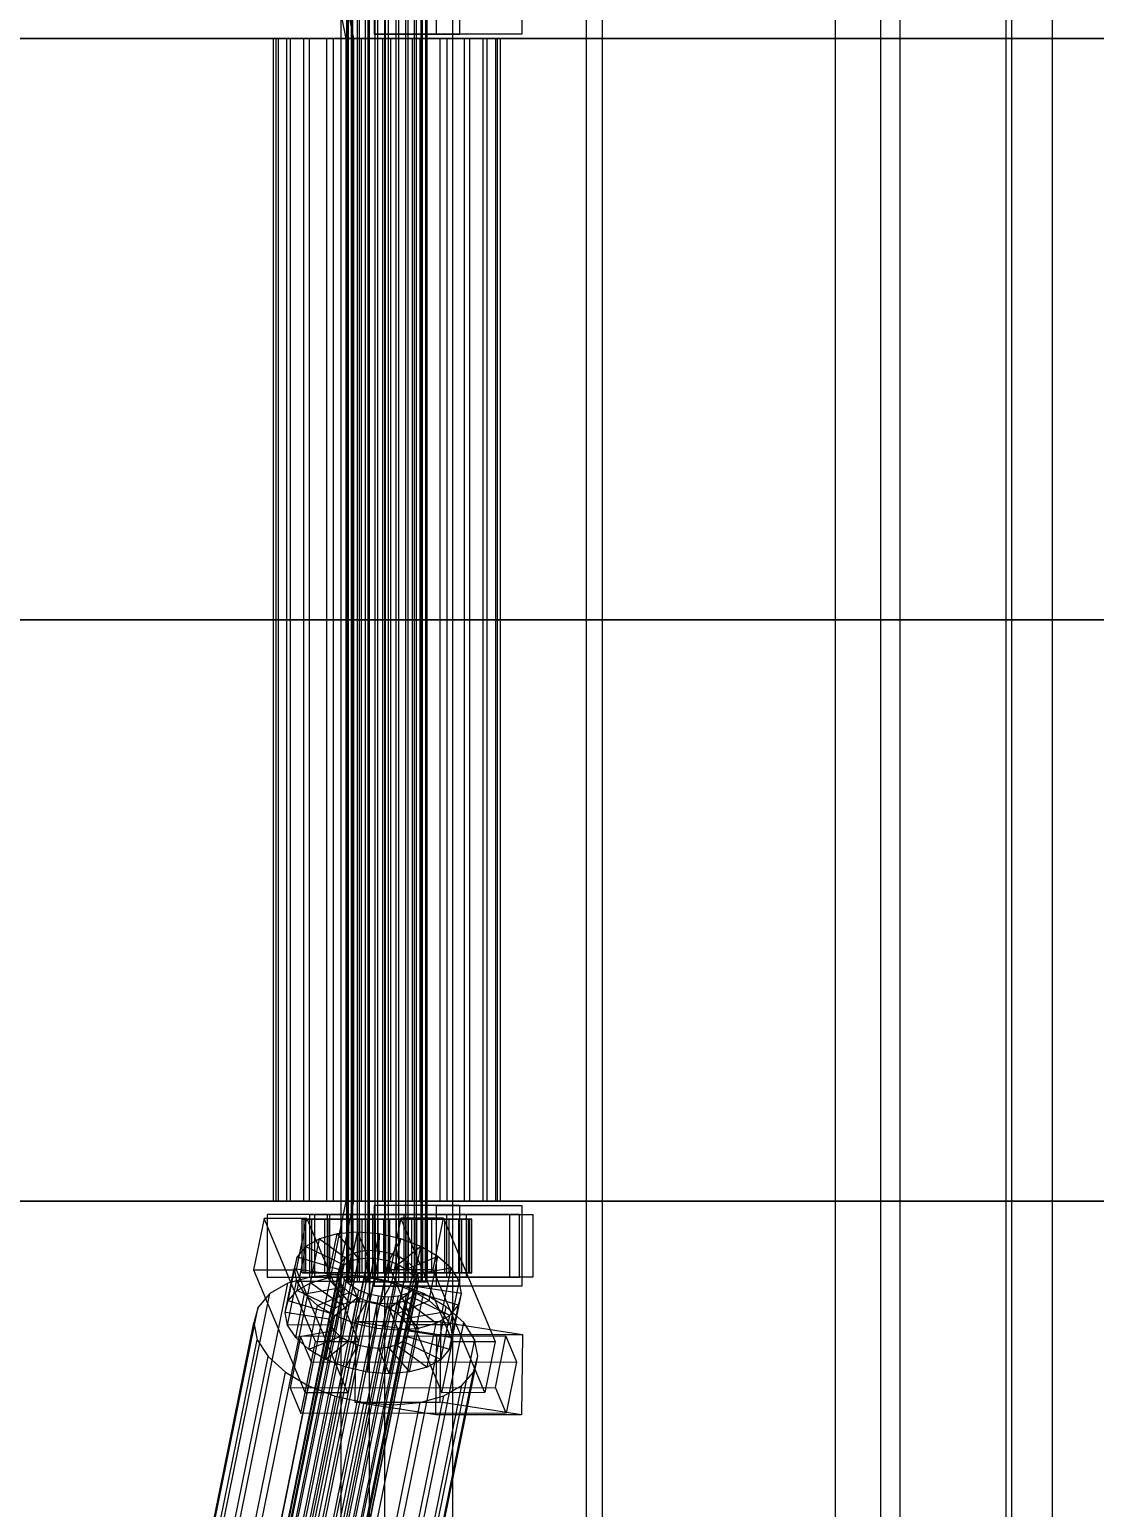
# Model space of a CAD drawing. Header units: millimetres. Extents: x -1970 to 34302, y -80068 to 6837.
# Drawn here: x 24558.5 to 24796.7, y -18198.5 to -17868 of the extents above; entities that cross this region are included whole.
import ezdxf

# ---------------------------------------------------------------- set-up
doc = ezdxf.new("R2010")
doc.units = ezdxf.units.MM
for name, color, linetype, lineweight in [('COTAS_O', 1, 'Continuous', 0), ('superior_briquetadora', 7, 'Continuous', 0), ('superior_C02', 7, 'Continuous', 0)]:
    doc.layers.add(name, color=color, linetype=linetype, lineweight=lineweight)
doc.dimstyles.new('R19_100', dxfattribs={"dimtxt": 250, "dimasz": 150, "dimexe": 150, "dimexo": 80, "dimgap": 100, "dimtad": 1, "dimtih": 1, "dimtoh": 1, "dimdsep": 46, "dimcen": 0.09, "dimadec": 0, "dimazin": 0, "dimtfac": 1, "dimtdec": 4, "dimtofl": 0, "dimtmove": 0, "dimatfit": 3, "dimfxl": 1, "dimtolj": 1, "dimtzin": 0, "dimarcsym": 0})

# ---------------------------------------------------------------- blocks, each defined once
blk = doc.blocks.new('*D31')
at = {"layer": 'COTAS_O', "color": 0, "lineweight": -2, "transparency": 16777216}
for p, q in [((24548.19, -17510), (23778.19, -17510)), ((23928.19, -19330), (23928.19, -17660)), ((24548.19, -19480), (23778.19, -19480))]:
    blk.add_line(p, q, dxfattribs=at)
at = {"layer": 'COTAS_O', "color": 0, "transparency": 16777216}
for points in [[(23903.19, -17660), (23953.19, -17660), (23928.19, -17510)], [(23903.19, -19330), (23953.19, -19330), (23928.19, -19480)]]:
    blk.add_solid(points, dxfattribs=at)
at = {"layer": 'Defpoints', "color": 0, "transparency": 16777216}
for p in [(23928.19, -17510), (24628.19, -17510), (24628.19, -19480)]:
    blk.add_point(p, dxfattribs=at)

msp = doc.modelspace()

# ---------------------------------------------------------------- linework, layer by layer
at = {"layer": 'superior_briquetadora'}
for p, q in [((24628.187, -18490), (24628.187, -17510)), ((24628.187, -19330), (24628.187, -17660)), ((24653.187, -18720.639), (24653.187, -17660)), ((24653.187, -18674.804), (24653.187, -17660)), ((24753.187, -18720.639), (24753.187, -17660)), ((24753.187, -18674.804), (24753.187, -17660)), ((24778.187, -19330), (24778.187, -17660)), ((24778.187, -18490), (24778.187, -17660)), ((24628.187, -18210), (24628.187, -17790)), ((24778.187, -18210), (24778.187, -17790))]:
    msp.add_line(p, q, dxfattribs=at)
at = {"layer": 'superior_C02'}
for p, q in [((24738.704, -17550), (24738.704, -18450)), ((24748.933, -18450), (24748.933, -17550)), ((24776.957, -18450), (24776.957, -17550)), ((24787.187, -17550), (24787.187, -18450)), ((24634.484, -17575), (24634.484, -18425)), ((24637.991, -18425), (24637.991, -17575)), ((24683.066, -18425), (24683.066, -17575)), ((24686.573, -17575), (24686.573, -18425)), ((24609.262, -17771.702), (24629.266, -17870)), ((24631.009, -17870), (24611.005, -17771.702)), ((24629.438, -18148), (24629.438, -17852)), ((24629.664, -18148), (24629.664, -17852)), ((24629.826, -18148), (24629.826, -17852)), ((24630.487, -18148), (24630.487, -17852)), ((24630.8, -18148), (24630.8, -17852)), ((24631.851, -18148), (24631.851, -17852)), ((24632.294, -18148), (24632.294, -17852)), ((24633.665, -18148), (24633.665, -17852)), ((24634.207, -18148), (24634.207, -17852)), ((24635.592, -17851), (24635.592, -17869)), ((24635.803, -18148), (24635.803, -17852)), ((24636.407, -18148), (24636.407, -17852)), ((24638.12, -18148), (24638.12, -17852)), ((24638.746, -18148), (24638.746, -17852)), ((24640.459, -18148), (24640.459, -17852)), ((24641.063, -18148), (24641.063, -17852)), ((24642.659, -18148), (24642.659, -17852)), ((24643.201, -18148), (24643.201, -17852)), ((24644.572, -18148), (24644.572, -17852)), ((24645.014, -18148), (24645.014, -17852)), ((24646.066, -18148), (24646.066, -17852)), ((24646.379, -18148), (24646.379, -17852)), ((24647.04, -17852), (24647.04, -18148)), ((24647.202, -18148), (24647.202, -17852)), ((24647.428, -18148), (24647.428, -17852)), ((24649.504, -17869), (24649.504, -17851)), ((24654.718, -17869), (24654.718, -17851)), ((24668.63, -17851), (24668.63, -17869)), ((24635.592, -17869), (24654.718, -17869)), ((24649.504, -17869), (24635.592, -17869)), ((24668.63, -17869), (24649.504, -17869)), ((24668.63, -17869), (24654.718, -17869)), ((24198.689, -17870), (24629.266, -17870)), ((24631.009, -17870), (24200.433, -17870)), ((24613.685, -17870), (24613.048, -17870)), ((24613.048, -17870), (24614.142, -17870)), ((24613.048, -18130), (24613.048, -17870)), ((24616.007, -17870), (24613.685, -17870)), ((24613.685, -18130), (24613.685, -17870)), ((24614.142, -17870), (24616.891, -17870)), ((24614.142, -18130), (24614.142, -17870)), ((24619.859, -17870), (24616.007, -17870)), ((24616.007, -18130), (24616.007, -17870)), ((24616.891, -17870), (24621.108, -17870)), ((24616.891, -18130), (24616.891, -17870)), ((24624.975, -17870), (24619.859, -17870)), ((24619.859, -18130), (24619.859, -17870)), ((24621.108, -17870), (24626.506, -17870)), ((24621.108, -18130), (24621.108, -17870)), ((24631.009, -17870), (24624.975, -17870)), ((24624.975, -18130), (24624.975, -17870)), ((24626.506, -17870), (24632.716, -17870)), ((24626.506, -18130), (24626.506, -17870)), ((24629.266, -17870), (24629.266, -18000)), ((24629.266, -17870), (25304.129, -17870)), ((24631.009, -18000), (24631.009, -17870)), ((25305.873, -17870), (24631.009, -17870)), ((24637.549, -17870), (24631.009, -17870)), ((24631.009, -18130), (24631.009, -17870)), ((24632.716, -17870), (24639.317, -17870)), ((24632.716, -18130), (24632.716, -17870)), ((24644.149, -17870), (24637.549, -17870)), ((24637.549, -18130), (24637.549, -17870)), ((24639.317, -17870), (24645.857, -17870)), ((24639.317, -18130), (24639.317, -17870)), ((24650.36, -17870), (24644.149, -17870)), ((24644.149, -18130), (24644.149, -17870)), ((24645.857, -17870), (24651.891, -17870)), ((24645.857, -18130), (24645.857, -17870)), ((24655.758, -17870), (24650.36, -17870)), ((24650.36, -18130), (24650.36, -17870)), ((24651.891, -17870), (24657.007, -17870)), ((24651.891, -18130), (24651.891, -17870)), ((24659.975, -17870), (24655.758, -17870)), ((24655.758, -18130), (24655.758, -17870)), ((24657.007, -17870), (24660.859, -17870)), ((24657.007, -18130), (24657.007, -17870)), ((24662.724, -17870), (24659.975, -17870)), ((24659.975, -18130), (24659.975, -17870)), ((24660.859, -17870), (24663.181, -17870)), ((24660.859, -18130), (24660.859, -17870)), ((24663.818, -17870), (24662.724, -17870)), ((24662.724, -17870), (24662.724, -18130)), ((24663.181, -17870), (24663.818, -17870)), ((24663.181, -18130), (24663.181, -17870)), ((24663.818, -18130), (24663.818, -17870)), ((24198.689, -18000), (24629.266, -18000)), ((24631.009, -18000), (24200.433, -18000)), ((24629.266, -18000), (24629.266, -18130)), ((24629.266, -18000), (25304.129, -18000)), ((24631.009, -18130), (24631.009, -18000)), ((25305.873, -18000), (24631.009, -18000)), ((24198.689, -18130), (24629.266, -18130)), ((24631.009, -18130), (24200.433, -18130)), ((24629.266, -18130), (24609.262, -18228.298)), ((24611.005, -18228.298), (24631.009, -18130)), ((24614.142, -18130), (24613.048, -18130)), ((24613.048, -18130), (24613.685, -18130)), ((24613.685, -18130), (24616.007, -18130)), ((24616.891, -18130), (24614.142, -18130)), ((24616.007, -18130), (24619.859, -18130)), ((24621.108, -18130), (24616.891, -18130)), ((24619.859, -18130), (24624.975, -18130)), ((24626.506, -18130), (24621.108, -18130)), ((24624.975, -18130), (24631.009, -18130)), ((24632.716, -18130), (24626.506, -18130)), ((24629.266, -18130), (25304.129, -18130)), ((25305.873, -18130), (24631.009, -18130)), ((24631.009, -18130), (24637.549, -18130)), ((24639.317, -18130), (24632.716, -18130)), ((24637.549, -18130), (24644.149, -18130)), ((24645.857, -18130), (24639.317, -18130)), ((24644.149, -18130), (24650.36, -18130)), ((24651.891, -18130), (24645.857, -18130)), ((24650.36, -18130), (24655.758, -18130)), ((24657.007, -18130), (24651.891, -18130)), ((24655.758, -18130), (24659.975, -18130)), ((24660.859, -18130), (24657.007, -18130)), ((24659.975, -18130), (24662.724, -18130)), ((24663.181, -18130), (24660.859, -18130)), ((24662.724, -18130), (24663.818, -18130)), ((24663.818, -18130), (24663.181, -18130)), ((24621.191, -18133), (24611.628, -18133)), ((24611.628, -18133), (24611.628, -18147)), ((24625.657, -18133), (24611.628, -18133)), ((24621.191, -18147), (24621.191, -18133)), ((24621.191, -18133), (24635.22, -18133)), ((24668.107, -18133), (24622.203, -18133)), ((24622.203, -18133), (24622.203, -18147)), ((24625.126, -18133), (24622.203, -18133)), ((24625.126, -18147), (24625.126, -18133)), ((24625.126, -18133), (24671.03, -18133)), ((24625.657, -18147), (24625.657, -18133)), ((24625.657, -18133), (24635.22, -18133)), ((24635.22, -18133), (24635.22, -18147)), ((24654.718, -18131), (24635.592, -18131)), ((24635.592, -18131), (24635.592, -18149)), ((24649.504, -18131), (24635.592, -18131)), ((24651.794, -18133), (24642.231, -18133)), ((24642.231, -18133), (24642.231, -18147)), ((24656.259, -18133), (24642.231, -18133)), ((24649.504, -18149), (24649.504, -18131)), ((24649.504, -18131), (24668.63, -18131)), ((24651.794, -18147), (24651.794, -18133)), ((24651.794, -18133), (24665.823, -18133)), ((24654.718, -18149), (24654.718, -18131)), ((24654.718, -18131), (24668.63, -18131)), ((24656.259, -18147), (24656.259, -18133)), ((24656.259, -18133), (24665.823, -18133)), ((24665.823, -18133), (24665.823, -18147)), ((24668.107, -18147), (24668.107, -18133)), ((24668.107, -18133), (24671.03, -18133)), ((24668.63, -18131), (24668.63, -18149)), ((24671.03, -18133), (24671.03, -18147)), ((24610.952, -18133.859), (24608.618, -18145.327)), ((24620.515, -18133.847), (24610.952, -18133.859)), ((24622.475, -18161.391), (24610.952, -18133.859)), ((24618.181, -18145.315), (24620.515, -18133.847)), ((24619.92, -18134), (24619.444, -18134)), ((24619.444, -18134), (24629.438, -18134)), ((24619.444, -18146), (24619.444, -18134)), ((24619.444, -18134), (24620.263, -18134)), ((24621.658, -18134), (24619.92, -18134)), ((24619.92, -18134), (24629.664, -18134)), ((24619.92, -18146), (24619.92, -18134)), ((24620.263, -18134), (24629.826, -18134)), ((24620.263, -18146), (24620.263, -18134)), ((24620.263, -18134), (24622.319, -18134)), ((24620.515, -18133.847), (24632.038, -18161.379)), ((24624.539, -18134), (24621.658, -18134)), ((24621.658, -18134), (24630.487, -18134)), ((24621.658, -18146), (24621.658, -18134)), ((24622.319, -18134), (24630.8, -18134)), ((24622.319, -18146), (24622.319, -18134)), ((24622.319, -18134), (24625.473, -18134)), ((24628.366, -18134), (24624.539, -18134)), ((24624.539, -18134), (24631.851, -18134)), ((24624.539, -18146), (24624.539, -18134)), ((24625.473, -18134), (24632.294, -18134)), ((24625.473, -18146), (24625.473, -18134)), ((24625.473, -18134), (24629.511, -18134)), ((24631.828, -18136.948), (24627.281, -18137.325)), ((24632.88, -18134), (24628.366, -18134)), ((24628.366, -18134), (24633.665, -18134)), ((24628.366, -18146), (24628.366, -18134)), ((24629.438, -18134), (24629.664, -18134)), ((24629.438, -18134), (24629.438, -18146)), ((24629.826, -18134), (24629.438, -18134)), ((24629.511, -18134), (24634.207, -18134)), ((24629.511, -18146), (24629.511, -18134)), ((24629.511, -18134), (24634.157, -18134)), ((24629.664, -18134), (24630.487, -18134)), ((24629.664, -18134), (24629.664, -18146)), ((24629.826, -18134), (24629.826, -18146)), ((24630.8, -18134), (24629.826, -18134)), ((24629.828, -18146.777), (24631.828, -18136.948)), ((24630.487, -18134), (24631.851, -18134)), ((24630.487, -18134), (24630.487, -18146)), ((24630.8, -18134), (24630.8, -18146)), ((24632.294, -18134), (24630.8, -18134)), ((24636.687, -18137.313), (24631.828, -18136.948)), ((24631.828, -18136.948), (24634.229, -18142.683)), ((24631.851, -18134), (24633.665, -18134)), ((24631.851, -18134), (24631.851, -18146)), ((24632.294, -18134), (24632.294, -18146)), ((24634.207, -18134), (24632.294, -18134)), ((24637.772, -18134), (24632.88, -18134)), ((24632.88, -18134), (24635.803, -18134)), ((24632.88, -18146), (24632.88, -18134)), ((24633.665, -18134), (24635.803, -18134)), ((24633.665, -18134), (24633.665, -18146)), ((24634.157, -18134), (24636.407, -18134)), ((24634.157, -18146), (24634.157, -18134)), ((24634.157, -18134), (24639.094, -18134)), ((24634.207, -18134), (24634.207, -18146)), ((24636.407, -18134), (24634.207, -18134)), ((24635.803, -18134), (24638.12, -18134)), ((24635.803, -18134), (24635.803, -18146)), ((24636.407, -18134), (24636.407, -18146)), ((24638.746, -18134), (24636.407, -18134)), ((24642.709, -18134), (24637.772, -18134)), ((24637.772, -18134), (24638.12, -18134)), ((24637.772, -18146), (24637.772, -18134)), ((24638.12, -18134), (24640.459, -18134)), ((24638.12, -18134), (24638.12, -18146)), ((24639.094, -18134), (24638.746, -18134)), ((24638.746, -18134), (24638.746, -18146)), ((24641.063, -18134), (24638.746, -18134)), ((24639.094, -18146), (24639.094, -18134)), ((24639.094, -18134), (24643.986, -18134)), ((24641.555, -18133.821), (24639.221, -18145.289)), ((24642.709, -18134), (24640.459, -18134)), ((24640.459, -18134), (24642.659, -18134)), ((24640.459, -18134), (24640.459, -18146)), ((24643.986, -18134), (24641.063, -18134)), ((24641.063, -18134), (24641.063, -18146)), ((24643.201, -18134), (24641.063, -18134)), ((24651.118, -18133.809), (24641.555, -18133.821)), ((24653.078, -18161.353), (24641.555, -18133.821)), ((24647.355, -18134), (24642.659, -18134)), ((24642.659, -18134), (24644.572, -18134)), ((24642.659, -18134), (24642.659, -18146)), ((24647.355, -18134), (24642.709, -18134)), ((24642.709, -18146), (24642.709, -18134)), ((24648.5, -18134), (24643.201, -18134)), ((24643.201, -18134), (24643.201, -18146)), ((24645.014, -18134), (24643.201, -18134)), ((24643.986, -18146), (24643.986, -18134)), ((24643.986, -18134), (24648.5, -18134)), ((24651.392, -18134), (24644.572, -18134)), ((24644.572, -18134), (24646.066, -18134)), ((24644.572, -18134), (24644.572, -18146)), ((24652.327, -18134), (24645.014, -18134)), ((24645.014, -18134), (24645.014, -18146)), ((24646.379, -18134), (24645.014, -18134)), ((24654.547, -18134), (24646.066, -18134)), ((24646.066, -18134), (24647.04, -18134)), ((24646.066, -18134), (24646.066, -18146)), ((24655.208, -18134), (24646.379, -18134)), ((24646.379, -18134), (24646.379, -18146)), ((24647.202, -18134), (24646.379, -18134)), ((24647.04, -18134), (24656.603, -18134)), ((24647.04, -18146), (24647.04, -18134)), ((24647.04, -18134), (24647.428, -18134)), ((24656.946, -18134), (24647.202, -18134)), ((24647.202, -18134), (24647.202, -18146)), ((24647.428, -18134), (24647.202, -18134)), ((24651.392, -18134), (24647.355, -18134)), ((24647.355, -18146), (24647.355, -18134)), ((24657.421, -18134), (24647.428, -18134)), ((24647.428, -18134), (24647.428, -18146)), ((24648.5, -18146), (24648.5, -18134)), ((24648.5, -18134), (24652.327, -18134)), ((24648.784, -18145.277), (24651.118, -18133.809)), ((24651.118, -18133.809), (24662.641, -18161.341)), ((24654.547, -18134), (24651.392, -18134)), ((24651.392, -18146), (24651.392, -18134)), ((24652.327, -18146), (24652.327, -18134)), ((24652.327, -18134), (24655.208, -18134)), ((24656.603, -18134), (24654.547, -18134)), ((24654.547, -18146), (24654.547, -18134)), ((24655.208, -18146), (24655.208, -18134)), ((24655.208, -18134), (24656.946, -18134)), ((24656.603, -18134), (24656.603, -18146)), ((24657.421, -18134), (24656.603, -18134)), ((24656.946, -18146), (24656.946, -18134)), ((24656.946, -18134), (24657.421, -18134)), ((24657.421, -18146), (24657.421, -18134)), ((24618.316, -18149.985), (24620.316, -18140.156)), ((24620.316, -18140.156), (24618.373, -18142.416)), ((24623.354, -18138.419), (24620.316, -18140.156)), ((24620.316, -18140.156), (24628.776, -18144.203)), ((24621.354, -18148.249), (24623.354, -18138.419)), ((24627.281, -18137.325), (24623.354, -18138.419)), ((24623.354, -18138.419), (24630.215, -18143.38)), ((24625.281, -18147.155), (24627.281, -18137.325)), ((24627.281, -18137.325), (24632.075, -18142.862)), ((24634.686, -18147.143), (24636.687, -18137.313)), ((24636.687, -18137.313), (24636.53, -18142.856)), ((24641.525, -18138.396), (24636.687, -18137.313)), ((24641.525, -18138.396), (24638.822, -18143.369)), ((24639.524, -18148.226), (24641.525, -18138.396)), ((24646.013, -18140.123), (24640.948, -18144.188)), ((24646.013, -18140.123), (24641.525, -18138.396)), ((24644.012, -18149.953), (24646.013, -18140.123)), ((24649.845, -18142.377), (24646.013, -18140.123)), ((24585.6, -18356.363), (24629.109, -18142.565)), ((24587.04, -18355.541), (24630.548, -18141.742)), ((24588.9, -18355.022), (24632.408, -18141.224)), ((24591.054, -18354.844), (24634.562, -18141.045)), ((24593.355, -18355.017), (24636.864, -18141.218)), ((24595.647, -18355.53), (24639.155, -18141.731)), ((24597.773, -18356.348), (24641.281, -18142.549)), ((24599.588, -18357.415), (24643.097, -18143.617)), ((24616.373, -18152.246), (24618.373, -18142.416)), ((24618.373, -18142.416), (24617.658, -18145.047)), ((24618.373, -18142.416), (24627.855, -18145.274)), ((24629.109, -18142.565), (24628.189, -18143.635)), ((24630.215, -18143.38), (24628.215, -18153.21)), ((24628.776, -18144.203), (24630.215, -18143.38)), ((24630.548, -18141.742), (24629.109, -18142.565)), ((24632.075, -18142.862), (24630.075, -18152.692)), ((24630.215, -18143.38), (24632.075, -18142.862)), ((24632.408, -18141.224), (24630.548, -18141.742)), ((24632.075, -18142.862), (24634.229, -18142.683)), ((24634.229, -18142.683), (24632.229, -18152.513)), ((24634.562, -18141.045), (24632.408, -18141.224)), ((24634.229, -18142.683), (24636.53, -18142.856)), ((24636.53, -18142.856), (24634.53, -18152.686)), ((24636.864, -18141.218), (24634.562, -18141.045)), ((24636.53, -18142.856), (24638.822, -18143.369)), ((24638.822, -18143.369), (24636.822, -18153.199)), ((24639.155, -18141.731), (24636.864, -18141.218)), ((24638.822, -18143.369), (24640.948, -18144.188)), ((24641.281, -18142.549), (24639.155, -18141.731)), ((24643.097, -18143.617), (24641.281, -18142.549)), ((24649.845, -18142.377), (24642.763, -18145.255)), ((24644.478, -18144.861), (24643.097, -18143.617)), ((24647.845, -18152.207), (24649.845, -18142.377)), ((24652.76, -18145.003), (24649.845, -18142.377)), ((24584.038, -18331.197), (24621.546, -18146.887)), ((24584.341, -18358.68), (24627.85, -18144.881)), ((24584.607, -18360.017), (24628.116, -18146.218)), ((24584.68, -18357.434), (24628.189, -18143.635)), ((24590.117, -18330.692), (24627.625, -18146.383)), ((24596.612, -18331.181), (24634.12, -18146.872)), ((24600.969, -18358.659), (24644.478, -18144.861)), ((24645.33, -18146.196), (24601.821, -18359.995)), ((24608.618, -18145.327), (24618.181, -18145.315)), ((24608.618, -18145.327), (24620.141, -18172.859)), ((24615.657, -18154.877), (24617.658, -18145.047)), ((24621.546, -18146.887), (24616.296, -18148.35)), ((24617.658, -18145.047), (24627.517, -18146.52)), ((24617.658, -18145.047), (24618.219, -18147.868)), ((24629.704, -18172.847), (24618.181, -18145.315)), ((24629.438, -18146), (24619.444, -18146)), ((24619.444, -18146), (24619.92, -18146)), ((24620.263, -18146), (24619.444, -18146)), ((24629.664, -18146), (24619.92, -18146)), ((24619.92, -18146), (24621.658, -18146)), ((24629.826, -18146), (24620.263, -18146)), ((24622.319, -18146), (24620.263, -18146)), ((24627.625, -18146.383), (24621.546, -18146.887)), ((24630.487, -18146), (24621.658, -18146)), ((24621.658, -18146), (24624.539, -18146)), ((24630.8, -18146), (24622.319, -18146)), ((24625.473, -18146), (24622.319, -18146)), ((24631.851, -18146), (24624.539, -18146)), ((24624.539, -18146), (24628.366, -18146)), ((24625.281, -18147.155), (24629.828, -18146.777)), ((24632.294, -18146), (24625.473, -18146)), ((24629.511, -18146), (24625.473, -18146)), ((24627.517, -18146.52), (24625.516, -18156.35)), ((24627.855, -18145.274), (24625.855, -18155.103)), ((24628.776, -18144.203), (24626.775, -18154.033)), ((24627.517, -18146.52), (24627.855, -18145.274)), ((24627.783, -18147.856), (24627.517, -18146.52)), ((24634.12, -18146.872), (24627.625, -18146.383)), ((24628.189, -18143.635), (24627.85, -18144.881)), ((24627.85, -18144.881), (24628.116, -18146.218)), ((24627.855, -18145.274), (24628.776, -18144.203)), ((24628.116, -18146.218), (24628.969, -18147.554)), ((24633.665, -18146), (24628.366, -18146)), ((24628.366, -18146), (24632.88, -18146)), ((24629.664, -18146), (24629.438, -18146)), ((24629.438, -18146), (24629.826, -18146)), ((24634.207, -18146), (24629.511, -18146)), ((24634.157, -18146), (24629.511, -18146)), ((24630.487, -18146), (24629.664, -18146)), ((24629.826, -18146), (24630.8, -18146)), ((24632.229, -18152.513), (24629.828, -18146.777)), ((24629.828, -18146.777), (24634.686, -18147.143)), ((24631.851, -18146), (24630.487, -18146)), ((24630.8, -18146), (24632.294, -18146)), ((24633.665, -18146), (24631.851, -18146)), ((24632.294, -18146), (24634.207, -18146)), ((24635.803, -18146), (24632.88, -18146)), ((24632.88, -18146), (24637.772, -18146)), ((24635.803, -18146), (24633.665, -18146)), ((24640.587, -18148.32), (24634.12, -18146.872)), ((24636.407, -18146), (24634.157, -18146)), ((24639.094, -18146), (24634.157, -18146)), ((24634.207, -18146), (24636.407, -18146)), ((24638.12, -18146), (24635.803, -18146)), ((24636.407, -18146), (24638.746, -18146)), ((24638.12, -18146), (24637.772, -18146)), ((24637.772, -18146), (24642.709, -18146)), ((24640.459, -18146), (24638.12, -18146)), ((24638.746, -18146), (24639.094, -18146)), ((24638.746, -18146), (24641.063, -18146)), ((24640.948, -18144.188), (24638.948, -18154.017)), ((24643.986, -18146), (24639.094, -18146)), ((24639.221, -18145.289), (24648.784, -18145.277)), ((24639.221, -18145.289), (24650.744, -18172.821)), ((24642.659, -18146), (24640.459, -18146)), ((24640.459, -18146), (24642.709, -18146)), ((24642.763, -18145.255), (24640.763, -18155.085)), ((24640.948, -18144.188), (24642.763, -18145.255)), ((24641.063, -18146), (24643.986, -18146)), ((24641.063, -18146), (24643.201, -18146)), ((24644.144, -18146.499), (24642.144, -18156.329)), ((24644.572, -18146), (24642.659, -18146)), ((24642.659, -18146), (24647.355, -18146)), ((24642.709, -18146), (24647.355, -18146)), ((24642.763, -18145.255), (24644.144, -18146.499)), ((24643.201, -18146), (24648.5, -18146)), ((24643.201, -18146), (24645.014, -18146)), ((24648.5, -18146), (24643.986, -18146)), ((24652.76, -18145.003), (24644.144, -18146.499)), ((24644.144, -18146.499), (24644.997, -18147.835)), ((24645.33, -18146.196), (24644.478, -18144.861)), ((24646.066, -18146), (24644.572, -18146)), ((24644.572, -18146), (24651.392, -18146)), ((24645.014, -18146), (24652.327, -18146)), ((24645.014, -18146), (24646.379, -18146)), ((24645.596, -18147.533), (24645.33, -18146.196)), ((24647.04, -18146), (24646.066, -18146)), ((24646.066, -18146), (24654.547, -18146)), ((24646.379, -18146), (24655.208, -18146)), ((24646.379, -18146), (24647.202, -18146)), ((24656.603, -18146), (24647.04, -18146)), ((24647.428, -18146), (24647.04, -18146)), ((24647.202, -18146), (24656.946, -18146)), ((24647.202, -18146), (24647.428, -18146)), ((24647.355, -18146), (24651.392, -18146)), ((24647.428, -18146), (24657.421, -18146)), ((24652.327, -18146), (24648.5, -18146)), ((24660.307, -18172.809), (24648.784, -18145.277)), ((24650.76, -18154.833), (24652.76, -18145.003)), ((24651.392, -18146), (24654.547, -18146)), ((24655.208, -18146), (24652.327, -18146)), ((24654.56, -18147.823), (24652.76, -18145.003)), ((24654.547, -18146), (24656.603, -18146)), ((24656.946, -18146), (24655.208, -18146)), ((24656.603, -18146), (24657.421, -18146)), ((24657.421, -18146), (24656.946, -18146)), ((24578.789, -18332.659), (24616.296, -18148.35)), ((24585.46, -18361.352), (24628.969, -18147.554)), ((24586.841, -18362.596), (24630.349, -18148.798)), ((24588.656, -18363.664), (24632.165, -18149.865)), ((24600.828, -18363.648), (24644.337, -18149.85)), ((24601.748, -18362.578), (24645.257, -18148.779)), ((24602.087, -18361.332), (24645.596, -18147.533)), ((24603.08, -18332.629), (24640.587, -18148.32)), ((24611.628, -18147), (24621.191, -18147)), ((24611.628, -18147), (24625.657, -18147)), ((24616.296, -18148.35), (24612.234, -18150.672)), ((24616.219, -18157.698), (24618.219, -18147.868)), ((24616.373, -18152.246), (24618.316, -18149.985)), ((24618.219, -18147.868), (24627.783, -18147.856)), ((24618.219, -18147.868), (24620.019, -18150.688)), ((24618.316, -18149.985), (24621.354, -18148.249)), ((24626.775, -18154.033), (24618.316, -18149.985)), ((24620.019, -18150.688), (24628.635, -18149.192)), ((24635.22, -18147), (24621.191, -18147)), ((24621.354, -18148.249), (24625.281, -18147.155)), ((24628.215, -18153.21), (24621.354, -18148.249)), ((24622.203, -18147), (24668.107, -18147)), ((24622.203, -18147), (24625.126, -18147)), ((24671.03, -18147), (24625.126, -18147)), ((24630.075, -18152.692), (24625.281, -18147.155)), ((24635.22, -18147), (24625.657, -18147)), ((24627.783, -18147.856), (24625.782, -18157.686)), ((24628.635, -18149.192), (24626.635, -18159.022)), ((24628.635, -18149.192), (24627.783, -18147.856)), ((24630.016, -18150.436), (24628.635, -18149.192)), ((24628.969, -18147.554), (24630.349, -18148.798)), ((24629.826, -18148), (24629.438, -18148)), ((24629.438, -18148), (24629.664, -18148)), ((24629.664, -18148), (24630.487, -18148)), ((24630.8, -18148), (24629.826, -18148)), ((24630.349, -18148.798), (24632.165, -18149.865)), ((24630.487, -18148), (24631.851, -18148)), ((24632.294, -18148), (24630.8, -18148)), ((24631.851, -18148), (24633.665, -18148)), ((24632.165, -18149.865), (24634.291, -18150.683)), ((24634.207, -18148), (24632.294, -18148)), ((24633.665, -18148), (24635.803, -18148)), ((24636.407, -18148), (24634.207, -18148)), ((24634.53, -18152.686), (24634.686, -18147.143)), ((24634.686, -18147.143), (24639.524, -18148.226)), ((24635.592, -18149), (24654.718, -18149)), ((24649.504, -18149), (24635.592, -18149)), ((24635.803, -18148), (24638.12, -18148)), ((24638.746, -18148), (24636.407, -18148)), ((24636.822, -18153.199), (24639.524, -18148.226)), ((24638.12, -18148), (24640.459, -18148)), ((24641.063, -18148), (24638.746, -18148)), ((24638.948, -18154.017), (24644.012, -18149.953)), ((24639.524, -18148.226), (24644.012, -18149.953)), ((24640.459, -18148), (24642.659, -18148)), ((24646.587, -18150.629), (24640.587, -18148.32)), ((24643.201, -18148), (24641.063, -18148)), ((24642.231, -18147), (24651.794, -18147)), ((24642.231, -18147), (24656.259, -18147)), ((24642.659, -18148), (24644.572, -18148)), ((24642.898, -18150.672), (24644.337, -18149.85)), ((24642.996, -18157.665), (24644.997, -18147.835)), ((24645.014, -18148), (24643.201, -18148)), ((24645.263, -18149.171), (24643.262, -18159.001)), ((24644.012, -18149.953), (24647.845, -18152.207)), ((24644.337, -18149.85), (24645.257, -18148.779)), ((24644.572, -18148), (24646.066, -18148)), ((24645.263, -18149.171), (24644.924, -18150.417)), ((24644.997, -18147.835), (24654.56, -18147.823)), ((24644.997, -18147.835), (24645.263, -18149.171)), ((24646.379, -18148), (24645.014, -18148)), ((24645.257, -18148.779), (24645.596, -18147.533)), ((24655.121, -18150.644), (24645.263, -18149.171)), ((24646.066, -18148), (24647.04, -18148)), ((24647.202, -18148), (24646.379, -18148)), ((24647.04, -18148), (24647.428, -18148)), ((24647.428, -18148), (24647.202, -18148)), ((24668.63, -18149), (24649.504, -18149)), ((24665.823, -18147), (24651.794, -18147)), ((24654.56, -18147.823), (24652.56, -18157.653)), ((24655.121, -18150.644), (24654.56, -18147.823)), ((24668.63, -18149), (24654.718, -18149)), ((24665.823, -18147), (24656.259, -18147)), ((24671.03, -18147), (24668.107, -18147)), ((24574.727, -18334.981), (24612.234, -18150.672)), ((24590.782, -18364.482), (24634.291, -18150.683)), ((24593.074, -18364.995), (24636.582, -18151.196)), ((24595.375, -18365.168), (24638.884, -18151.369)), ((24597.529, -18364.989), (24641.038, -18151.191)), ((24599.389, -18364.471), (24642.898, -18150.672)), ((24609.079, -18334.938), (24646.587, -18150.629)), ((24612.234, -18150.672), (24609.637, -18153.694)), ((24615.657, -18154.877), (24616.373, -18152.246)), ((24625.855, -18155.103), (24616.373, -18152.246)), ((24618.019, -18160.518), (24620.019, -18150.688)), ((24620.019, -18150.688), (24622.934, -18153.314)), ((24620.934, -18163.144), (24622.934, -18153.314)), ((24622.934, -18153.314), (24630.016, -18150.436)), ((24622.934, -18153.314), (24626.767, -18155.567)), ((24626.767, -18155.567), (24631.831, -18151.503)), ((24628.215, -18153.21), (24626.775, -18154.033)), ((24630.016, -18150.436), (24628.016, -18160.266)), ((24630.075, -18152.692), (24628.215, -18153.21)), ((24631.831, -18151.503), (24629.831, -18161.333)), ((24631.831, -18151.503), (24630.016, -18150.436)), ((24632.229, -18152.513), (24630.075, -18152.692)), ((24631.255, -18157.295), (24633.957, -18152.321)), ((24633.957, -18152.321), (24631.831, -18151.503)), ((24633.957, -18152.321), (24631.957, -18162.151)), ((24634.53, -18152.686), (24632.229, -18152.513)), ((24636.249, -18152.835), (24633.957, -18152.321)), ((24636.249, -18152.835), (24634.249, -18162.664)), ((24634.291, -18150.683), (24636.582, -18151.196)), ((24636.822, -18153.199), (24634.53, -18152.686)), ((24636.093, -18158.378), (24636.249, -18152.835)), ((24638.55, -18153.008), (24636.249, -18152.835)), ((24638.55, -18153.008), (24636.55, -18162.837)), ((24636.582, -18151.196), (24638.884, -18151.369)), ((24638.948, -18154.017), (24636.822, -18153.199)), ((24640.704, -18152.829), (24638.55, -18153.008)), ((24640.951, -18158.743), (24638.55, -18153.008)), ((24640.704, -18152.829), (24638.704, -18162.659)), ((24638.884, -18151.369), (24641.038, -18151.191)), ((24642.564, -18152.311), (24640.564, -18162.14)), ((24642.564, -18152.311), (24640.704, -18152.829)), ((24645.498, -18158.366), (24640.704, -18152.829)), ((24640.763, -18155.085), (24647.845, -18152.207)), ((24641.038, -18151.191), (24642.898, -18150.672)), ((24644.004, -18151.488), (24642.003, -18161.318)), ((24644.004, -18151.488), (24642.564, -18152.311)), ((24649.425, -18157.272), (24642.564, -18152.311)), ((24644.924, -18150.417), (24642.923, -18160.247)), ((24644.924, -18150.417), (24644.004, -18151.488)), ((24652.463, -18155.535), (24644.004, -18151.488)), ((24654.406, -18153.275), (24644.924, -18150.417)), ((24651.71, -18153.641), (24646.587, -18150.629)), ((24647.845, -18152.207), (24650.76, -18154.833)), ((24652.406, -18163.105), (24654.406, -18153.275)), ((24652.463, -18155.535), (24654.406, -18153.275)), ((24653.121, -18160.474), (24655.121, -18150.644)), ((24654.406, -18153.275), (24655.121, -18150.644)), ((24572.129, -18338.003), (24609.637, -18153.694)), ((24609.637, -18153.694), (24608.681, -18157.211)), ((24614.203, -18337.95), (24651.71, -18153.641)), ((24625.516, -18156.35), (24615.657, -18154.877)), ((24616.219, -18157.698), (24615.657, -18154.877)), ((24624.766, -18165.397), (24626.767, -18155.567)), ((24625.855, -18155.103), (24625.516, -18156.35)), ((24625.516, -18156.35), (24625.782, -18157.686)), ((24626.775, -18154.033), (24625.855, -18155.103)), ((24626.767, -18155.567), (24631.255, -18157.295)), ((24640.763, -18155.085), (24638.948, -18154.017)), ((24642.144, -18156.329), (24640.763, -18155.085)), ((24642.144, -18156.329), (24650.76, -18154.833)), ((24642.996, -18157.665), (24642.144, -18156.329)), ((24649.425, -18157.272), (24652.463, -18155.535)), ((24650.463, -18165.365), (24652.463, -18155.535)), ((24650.76, -18154.833), (24652.56, -18157.653)), ((24655.608, -18157.152), (24651.71, -18153.641)), ((24571.173, -18341.52), (24608.681, -18157.211)), ((24608.681, -18157.211), (24609.432, -18160.982)), ((24625.782, -18157.686), (24616.219, -18157.698)), ((24618.019, -18160.518), (24616.219, -18157.698)), ((24626.635, -18159.022), (24618.019, -18160.518)), ((24618.1, -18341.461), (24655.608, -18157.152)), ((24625.782, -18157.686), (24626.635, -18159.022)), ((24626.635, -18159.022), (24628.016, -18160.266)), ((24629.254, -18167.125), (24631.255, -18157.295)), ((24631.469, -18156.962), (24631.226, -18174.943)), ((24631.255, -18157.295), (24636.093, -18158.378)), ((24650.596, -18156.962), (24631.469, -18156.962)), ((24649.619, -18159.83), (24631.469, -18156.962)), ((24634.092, -18168.208), (24636.093, -18158.378)), ((24636.093, -18158.378), (24640.951, -18158.743)), ((24638.951, -18168.573), (24640.951, -18158.743)), ((24640.951, -18158.743), (24645.498, -18158.366)), ((24642.923, -18160.247), (24643.262, -18159.001)), ((24652.56, -18157.653), (24642.996, -18157.665)), ((24643.262, -18159.001), (24642.996, -18157.665)), ((24643.262, -18159.001), (24653.121, -18160.474)), ((24643.498, -18168.196), (24645.498, -18158.366)), ((24645.498, -18158.366), (24649.425, -18157.272)), ((24647.425, -18167.102), (24649.425, -18157.272)), ((24649.376, -18177.811), (24649.619, -18159.83)), ((24649.619, -18159.83), (24668.745, -18159.83)), ((24650.353, -18174.943), (24650.596, -18156.962)), ((24650.596, -18156.962), (24668.745, -18159.83)), ((24652.56, -18157.653), (24653.121, -18160.474)), ((24658.013, -18160.922), (24655.608, -18157.152)), ((24668.745, -18159.83), (24668.502, -18177.811)), ((24571.924, -18345.291), (24609.432, -18160.982)), ((24609.432, -18160.982), (24611.837, -18164.752)), ((24619.126, -18160.247), (24616.792, -18171.715)), ((24620.934, -18163.144), (24618.019, -18160.518)), ((24665.03, -18160.19), (24619.126, -18160.247)), ((24621.526, -18165.983), (24619.126, -18160.247)), ((24620.141, -18172.859), (24622.475, -18161.391)), ((24658.013, -18160.922), (24620.506, -18345.231)), ((24628.016, -18160.266), (24620.934, -18163.144)), ((24624.766, -18165.397), (24620.934, -18163.144)), ((24622.475, -18161.391), (24632.038, -18161.379)), ((24629.831, -18161.333), (24624.766, -18165.397)), ((24628.016, -18160.266), (24629.831, -18161.333)), ((24631.957, -18162.151), (24629.254, -18167.125)), ((24632.038, -18161.379), (24629.704, -18172.847)), ((24629.831, -18161.333), (24631.957, -18162.151)), ((24631.957, -18162.151), (24634.249, -18162.664)), ((24634.249, -18162.664), (24634.092, -18168.208)), ((24634.249, -18162.664), (24636.55, -18162.837)), ((24636.55, -18162.837), (24638.704, -18162.659)), ((24636.55, -18162.837), (24638.951, -18168.573)), ((24638.704, -18162.659), (24640.564, -18162.14)), ((24638.704, -18162.659), (24643.498, -18168.196)), ((24640.564, -18162.14), (24642.003, -18161.318)), ((24640.564, -18162.14), (24647.425, -18167.102)), ((24642.003, -18161.318), (24642.923, -18160.247)), ((24642.003, -18161.318), (24650.463, -18165.365)), ((24642.923, -18160.247), (24652.406, -18163.105)), ((24652.406, -18163.105), (24650.463, -18165.365)), ((24650.744, -18172.821), (24653.078, -18161.353)), ((24653.121, -18160.474), (24652.406, -18163.105)), ((24653.078, -18161.353), (24662.641, -18161.341)), ((24658.764, -18164.693), (24658.013, -18160.922)), ((24662.641, -18161.341), (24660.307, -18172.809)), ((24662.696, -18171.658), (24665.03, -18160.19)), ((24665.03, -18160.19), (24667.431, -18165.926)), ((24574.33, -18349.061), (24611.837, -18164.752)), ((24611.837, -18164.752), (24615.735, -18168.263)), ((24619.193, -18177.451), (24621.526, -18165.983)), ((24621.256, -18349.002), (24658.764, -18164.693)), ((24621.526, -18165.983), (24667.431, -18165.926)), ((24629.254, -18167.125), (24624.766, -18165.397)), ((24650.463, -18165.365), (24647.425, -18167.102)), ((24657.808, -18168.21), (24658.764, -18164.693)), ((24667.431, -18165.926), (24665.097, -18177.394)), ((24578.227, -18352.572), (24615.735, -18168.263)), ((24615.735, -18168.263), (24620.858, -18171.275)), ((24620.3, -18352.519), (24657.808, -18168.21)), ((24634.092, -18168.208), (24629.254, -18167.125)), ((24638.951, -18168.573), (24634.092, -18168.208)), ((24643.498, -18168.196), (24638.951, -18168.573)), ((24647.425, -18167.102), (24643.498, -18168.196)), ((24655.21, -18171.232), (24657.808, -18168.21)), ((24583.35, -18355.584), (24620.858, -18171.275)), ((24616.792, -18171.715), (24662.696, -18171.658)), ((24616.792, -18171.715), (24619.193, -18177.451)), ((24617.703, -18355.541), (24655.21, -18171.232)), ((24629.704, -18172.847), (24620.141, -18172.859)), ((24620.858, -18171.275), (24626.858, -18173.584)), ((24660.307, -18172.809), (24650.744, -18172.821)), ((24651.149, -18173.554), (24655.21, -18171.232)), ((24665.097, -18177.394), (24662.696, -18171.658)), ((24589.35, -18357.893), (24626.858, -18173.584)), ((24595.818, -18359.341), (24633.325, -18175.032)), ((24602.313, -18359.83), (24639.82, -18175.521)), ((24608.392, -18359.326), (24645.899, -18175.016)), ((24613.641, -18357.863), (24651.149, -18173.554)), ((24626.858, -18173.584), (24633.325, -18175.032)), ((24631.226, -18174.943), (24650.353, -18174.943)), ((24649.376, -18177.811), (24631.226, -18174.943)), ((24633.325, -18175.032), (24639.82, -18175.521)), ((24639.82, -18175.521), (24645.899, -18175.016)), ((24645.899, -18175.016), (24651.149, -18173.554)), ((24668.502, -18177.811), (24650.353, -18174.943)), ((24665.097, -18177.394), (24619.193, -18177.451)), ((24668.502, -18177.811), (24649.376, -18177.811))]:
    msp.add_line(p, q, dxfattribs=at)

# ---------------------------------------------------------------- dimensions: what is measured, and where the dimension line sits
at = {"layer": 'COTAS_O'}
dim = msp.add_aligned_dim(p1=(24628.187, -19480), p2=(24628.187, -17510), distance=700, text='<> O', dimstyle='R19_100', dxfattribs=at)
dim.commit()
dim.dimension.update_dxf_attribs({"geometry": '*D31', "text_midpoint": (23928.187, -18495)})

doc.saveas('drawing.dxf')
